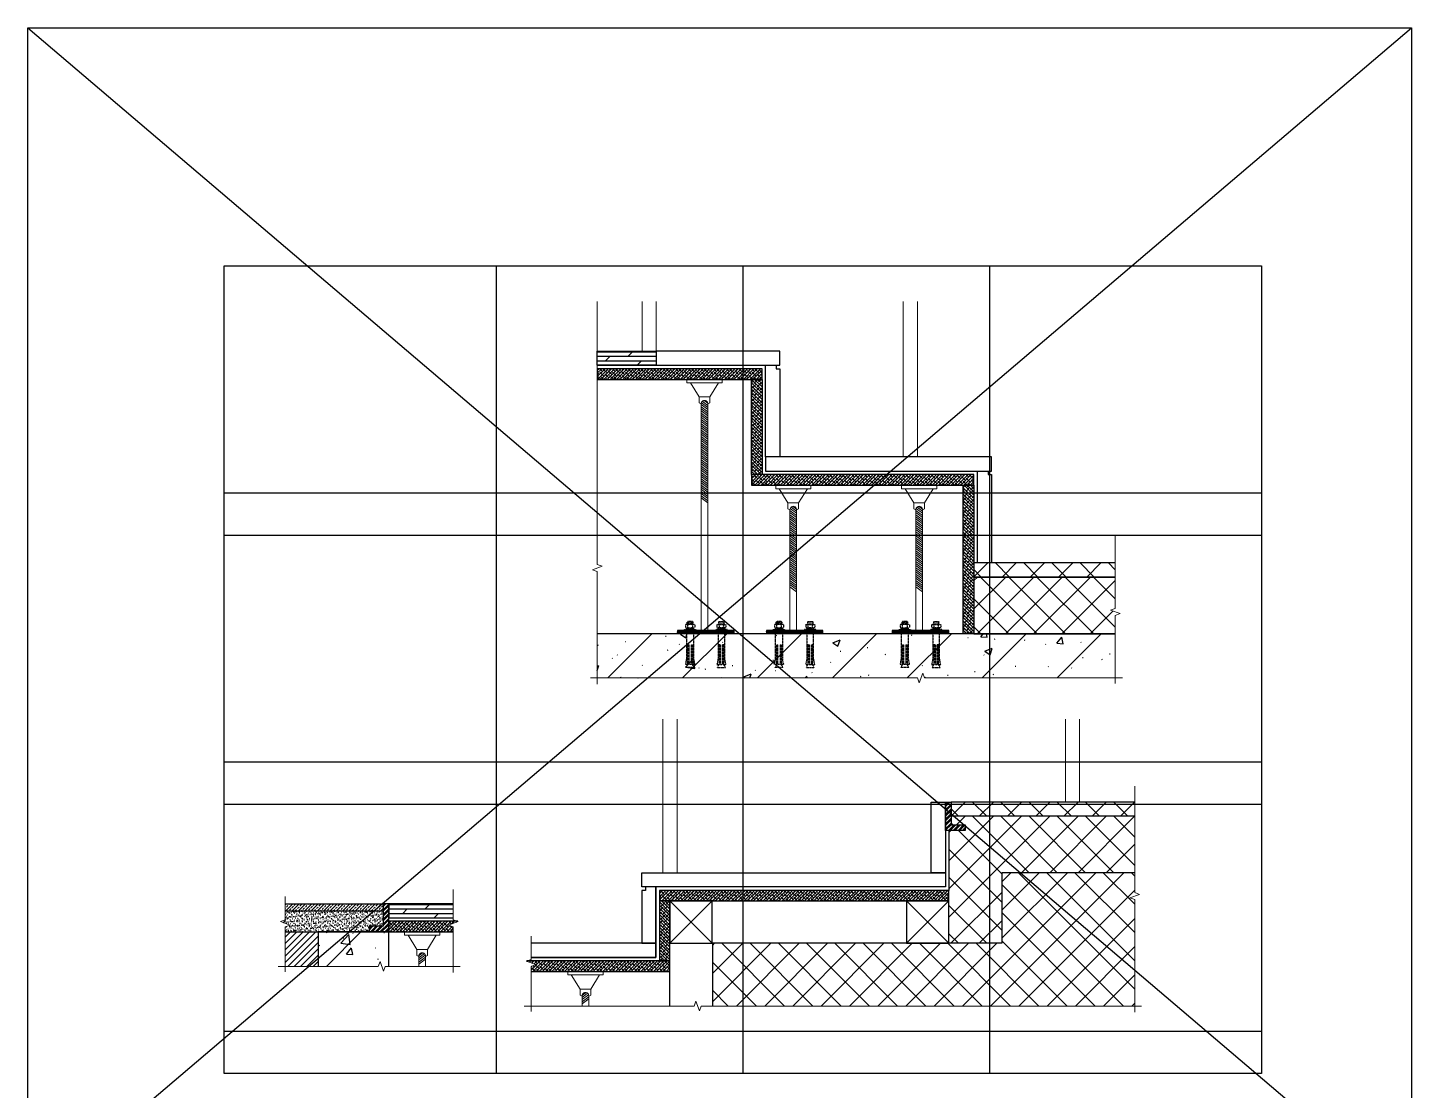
# Model space of a CAD drawing. Header units: millimetres. Extents: x 6321 to 61876, y 123 to 15211.
# Drawn here: x 44741 to 46701, y 10575 to 12080 of the extents above; entities that cross this region are included whole.
import ezdxf

# ---------------------------------------------------------------- set-up
doc = ezdxf.new("R2010")
doc.units = ezdxf.units.MM
doc.linetypes.add('DASHEDX2', pattern=[38.1, 25.4, -12.7])
doc.layers.get('Defpoints').update_dxf_attribs({"color": 250})
for name, color, linetype in [('4-Fine(立面细线)', 251, 'Continuous'), ('I-DETL-LW01', 1, 'Continuous'), ('I-DETL-LW02', 2, 'Continuous'), ('IA10-16 Floor Detail$0$I-DETL-2', 2, 'Continuous'), ('IA10-16 Floor Detail$0$I-SECT-LW09', 9, 'Continuous'), ('IA10-16 Floor Detail$0$家具填充', 8, 'Continuous'), ('PE-立面结构', 5, 'Continuous'), ('WALL TYPE$0$HATCH', 8, 'Continuous'), ('WALL TYPE$0$I-SECT-LW03', 3, 'Continuous')]:
    doc.layers.add(name, color=color, linetype=linetype)
for name, color, linetype, lineweight in [('_ACM-A-ANNO-DIMS', 2, 'Continuous', 13), ('_ACM-A-DETL-PATT', 8, 'Continuous', 0), ('_ACM-A-DETL-THIN', 2, 'Continuous', 9), ('IA10-16 Floor Detail$0$A-ELEV-HATC-8', 8, 'Continuous', 5)]:
    doc.layers.add(name, color=color, linetype=linetype, lineweight=lineweight)

# ---------------------------------------------------------------- blocks, each defined once
blk = doc.blocks.new('A$C432c2e03')
at = {"layer": 'Defpoints', "color": 251}
for p, q in [((873.8, 2840), (873.8, -20)), ((1747.5, 2840), (1747.5, -20)), ((2621.3, 2840), (2621.3, -20)), ((-89, 2036.7), (3584, 2036.7)), ((-89, 1886.7), (3584, 1886.7)), ((-89, 1083.3), (3584, 1083.3)), ((-89, 933.3), (3584, 933.3)), ((-89, 130), (3584, 130))]:
    blk.add_line(p, q, dxfattribs=at)
at = {"layer": 'Defpoints', "color": 1}
blk.add_lwpolyline([(3584, -20), (-89, -20), (-89, 2840), (3584, 2840)], close=True, dxfattribs=at)
blk = doc.blocks.new('K_03')
at = {"layer": '_ACM-A-DETL-PATT'}
for p, q in [((-20, -5, -3.6), (-7.5, -25, -3.6)), ((20, -5, -3.6), (7.5, -25, -3.6)), ((-7.5, -25, -3.6), (-7.5, -33.4, -3.6)), ((-7.5, -25, -3.6), (7.5, -25, -3.6)), ((-7.5, -33.4, -3.6), (-4.7, -34.9, -3.6)), ((0.5, -29.9, -3.6), (-4.7, -33.9, -3.6)), ((3.1, -31, -3.6), (-4.7, -36.9, -3.6)), ((4.4, -33, -3.6), (-4.7, -39.9, -3.6)), ((-4.7, -34.9, -3.6), (-4.7, -49, -3.6)), ((4.7, -35.8, -3.6), (-4.7, -42.9, -3.6)), ((4.7, -38.8, -3.6), (-4.7, -45.9, -3.6)), ((7.5, -33.4, -3.6), (4.7, -34.9, -3.6)), ((4.7, -34.9, -3.6), (4.7, -49, -3.6)), ((7.5, -25, -3.6), (7.5, -33.4, -3.6))]:
    blk.add_line(p, q, dxfattribs=at)
at = {"layer": '_ACM-A-DETL-PATT', "elevation": -3.6}
blk.add_lwpolyline([(-25, -5), (25, -5), (25, 0), (-25, 0)], close=True, dxfattribs=at)
at = {"layer": '_ACM-A-DETL-PATT'}
blk.add_arc((0, -34.6, -3.6), 4.72, 357.2681, 182.7319, dxfattribs=at)
blk = doc.blocks.new('K_04')
at = {"layer": 'I-DETL-LW01'}
for p, q in [((30, -60), (-30, 0)), ((30, 0), (-30, -60))]:
    blk.add_line(p, q, dxfattribs=at)
blk.add_lwpolyline([(-30, -60), (30, -60), (30, 0), (-30, 0)], close=True, dxfattribs=at)
blk = doc.blocks.new('swfdsf')
at = {"layer": '4-Fine(立面细线)', "color": 8, "linetype": 'DASHEDX2', "ltscale": 0.02}
for p, q in [((-294380.6, 22108.8), (-294380.6, 22122.8)), ((-294380.6, 22122.8), (-294375.6, 22119.8)), ((-294375.6, 22119.8), (-294375.6, 22123.8)), ((-294305.3, 22123.8), (-294309.9, 22123.8)), ((-294380.6, 22108.8), (-294375.6, 22111.8)), ((-294375.6, 22119.8), (-294340.6, 22119.8)), ((-294375.6, 22117.8), (-294340.6, 22117.8)), ((-294375.6, 22113.8), (-294375.6, 22117.8)), ((-294340.6, 22113.8), (-294375.6, 22113.8)), ((-294340.6, 22111.8), (-294375.6, 22111.8)), ((-294375.6, 22107.8), (-294375.6, 22111.8)), ((-294365.6, 22121.8), (-294320.6, 22121.8)), ((-294320.6, 22109.8), (-294365.6, 22109.8)), ((-294340.6, 22119.8), (-294340.6, 22117.8)), ((-294340.6, 22113.8), (-294340.6, 22111.8)), ((-294320.6, 22121.8), (-294320.6, 22109.8)), ((-294310.6, 22121.8), (-294311.6, 22121.2)), ((-294310.6, 22109.8), (-294311.6, 22110.4)), ((-294310, 22119.8), (-294305.2, 22119.8)), ((-294305.2, 22107.8), (-294310, 22107.8)), ((-294305.3, 22111.8), (-294309.9, 22111.8)), ((-294304.6, 22121.8), (-294303.6, 22120.8)), ((-294304.6, 22109.8), (-294303.6, 22110.8)), ((-294303.6, 22110.8), (-294303.6, 22120.8)), ((-294303.6, 22120.8), (-294300.6, 22120.8)), ((-294300.6, 22110.8), (-294303.6, 22110.8)), ((-294299.6, 22119.8), (-294300.6, 22120.8)), ((-294300.6, 22120.8), (-294300.6, 22110.8)), ((-294299.6, 22111.8), (-294300.6, 22110.8)), ((-294299.6, 22111.8), (-294299.6, 22119.8))]:
    blk.add_line(p, q, dxfattribs=at)
for points in [[(-294315.6, 22125.8), (-294313.6, 22125.8), (-294313.6, 22105.8), (-294315.6, 22105.8)], [(-294315.6, 22120.8), (-294315.6, 22110.8), (-294320.6, 22110.8), (-294320.6, 22120.8)], [(-294313.6, 22121.8), (-294311.6, 22121.8), (-294311.6, 22109.8), (-294313.6, 22109.8)]]:
    blk.add_lwpolyline(points, close=True, dxfattribs=at)
for centre, radius, start, end in [((-294340.9, 22271.5), 151.7, 256.7643, 260.6158), ((-294307.3, 22121.8), 3.34, 142.0453, 215.6573), ((-294307.9, 22121.8), 3.34, 324.3427, 37.9547), ((-294340.9, 21960.1), 151.7, 99.3842, 103.2357), ((-294298.4, 22115.9), 12.2, 161.496, 199.6632), ((-294307.3, 22109.8), 3.34, 142.0453, 215.6573), ((-294316.8, 22115.9), 12.2, 340.3368, 18.504), ((-294307.9, 22109.8), 3.34, 324.3427, 37.9547)]:
    blk.add_arc(centre, radius, start, end, dxfattribs=at)
blk = doc.blocks.new('K_05')
at = {"layer": 'PE-立面结构'}
h = blk.add_hatch(dxfattribs=at)
h.set_pattern_fill('ANSI32', color=250, scale=0.2, style=0)
h.set_pattern_definition([(45, (-40, -360), (-1.34704, 1.34704), []), (45, (-39.102, -360), (-1.34704, 1.34704), [])])
h.paths.add_polyline_path([(-40, -360), (40, -360), (40, -356), (-40, -356)])
at = {"layer": '_ACM-A-DETL-PATT'}
for p, q in [((-21.8, -5), (-9.4, -25)), ((18.2, -5), (5.7, -25)), ((-9.4, -25), (-9.4, -33.4)), ((5.7, -25), (-9.4, -25)), ((-9.4, -33.4), (-6.5, -34.9)), ((-6.5, -34.9), (-6.5, -356)), ((-6.5, -35.8), (2.9, -42.9)), ((-6.5, -38.8), (2.9, -45.9)), ((-6.3, -33), (2.9, -39.9)), ((-4.9, -31), (2.9, -36.9)), ((-2.4, -29.9), (2.9, -33.9)), ((5.7, -33.4), (2.9, -34.9)), ((2.9, -34.9), (2.9, -356)), ((5.7, -25), (5.7, -33.4)), ((-6.5, -41.8), (2.9, -48.9)), ((-6.5, -44.8), (2.9, -51.9)), ((-6.5, -47.8), (2.9, -54.9)), ((-6.5, -50.8), (2.9, -57.9)), ((-6.5, -53.8), (2.9, -60.9)), ((-6.5, -56.8), (2.9, -63.9)), ((-6.5, -59.8), (2.9, -66.9)), ((-6.5, -62.8), (2.9, -69.9)), ((-6.5, -65.8), (2.9, -72.9)), ((-6.5, -68.8), (2.9, -75.9)), ((-6.5, -71.8), (2.9, -78.9)), ((-6.5, -74.8), (2.9, -81.9)), ((-6.5, -77.8), (2.9, -84.9)), ((-6.5, -80.8), (2.9, -87.9)), ((-6.5, -83.8), (2.9, -90.9)), ((-6.5, -86.8), (2.9, -93.9)), ((-6.5, -89.8), (2.9, -96.9)), ((-6.5, -92.8), (2.9, -99.9)), ((-6.5, -95.8), (2.9, -102.9)), ((-6.5, -98.8), (2.9, -105.9)), ((-6.5, -101.8), (2.9, -108.9)), ((-6.5, -104.8), (2.9, -111.9)), ((-6.5, -107.8), (2.9, -114.9)), ((-6.5, -110.8), (2.9, -117.9)), ((-6.5, -113.8), (2.9, -120.9)), ((-6.5, -116.8), (2.9, -123.9)), ((-6.5, -119.8), (2.9, -126.9)), ((-6.5, -122.8), (2.9, -129.9)), ((-6.5, -125.8), (2.9, -132.9)), ((-6.5, -128.8), (2.9, -135.9)), ((-6.5, -131.8), (2.9, -138.9)), ((-6.5, -134.8), (2.9, -141.9)), ((-6.5, -137.8), (2.9, -144.9)), ((-6.5, -140.8), (2.9, -147.9)), ((-6.5, -143.8), (2.9, -150.9)), ((-6.5, -146.8), (2.9, -153.9)), ((-6.5, -149.8), (2.9, -156.9)), ((-6.5, -152.8), (2.9, -159.9)), ((-6.5, -155.8), (2.9, -162.9)), ((-6.5, -158.8), (2.9, -165.9)), ((-6.5, -161.8), (2.9, -168.9)), ((-6.5, -164.8), (2.9, -171.9)), ((-6.5, -167.8), (2.9, -174.9))]:
    blk.add_line(p, q, dxfattribs=at)
blk.add_lwpolyline([(23.2, -5), (-26.8, -5), (-26.8, 0), (23.2, 0)], close=True, dxfattribs=at)
blk.add_arc((-1.8, -34.6), 4.72, 357.2681, 182.7319, dxfattribs=at)
at = {"layer": 'PE-立面结构', "color": 8}
blk.add_lwpolyline([(-40, -360), (40, -360), (40, -356), (-40, -356)], close=True, dxfattribs=at)
at = {"layer": 'PE-立面结构', "color": 30, "yscale": 0.8000000000001819}
for p, xscale, zscale, rotation in [((17670.5, 235096.5), 0.8000000000001819, 0.8000000000001819, 90), ((-17670.5, 235096.5), -0.8000000000001819, 0.8, 270)]:
    blk.add_blockref('swfdsf', p, dxfattribs=dict(at, xscale=xscale, zscale=zscale, rotation=rotation))

msp = doc.modelspace()

# ---------------------------------------------------------------- hatches: boundary and pattern name
h = msp.add_hatch()
h.set_pattern_fill('0-钢筋混凝土001-DOM', color=250, scale=15, pattern_type=2)
h.set_pattern_definition([(45, (1600.52, 6229.39), (-53.03301, 53.03301), []), (50, (1600.52, 6229.39), (107.58903, -9.41282), [11.25, -123.75]), (355, (1600.52, 6229.39), (-20.8127, 112.82882), [9, -99]), (100.4514, (1609.49, 6228.6), (86.7764, 103.41593), [9.56103, -105.17132]), (46.1842, (1600.52, 6259.39), (160.08616, -24.82785), [16.875, -185.625]), (96.6356, (1613.86, 6257.32), (140.1994, 146.1177), [14.34154, -157.75695]), (351.1842, (1600.52, 6259.39), (140.1993, 146.1178), [13.5, -148.5]), (21, (1615.52, 6251.89), (89.53606, -60.39283), [11.25, -123.75]), (326, (1615.52, 6251.89), (36.4973, 108.7725), [9, -99]), (71.4514, (1622.98, 6246.85), (126.0334, 48.37957), [9.56103, -105.17132]), (37.5, (1600.52, 6229.386), (1.823978, 49.934078), [0.75, -97.8, 0.75, -100.5, 0.75, -99.375]), (7.5, (1600.52, 6229.386), (39.46043, 59.161757), [0.75, -57.3, 0.75, -95.55, 0.75, -37.875]), (327.5, (1567.07, 6229.386), (80.073365, -3.38323), [0.75, -37.5, 0.75, -117, 0.75, -155.25]), (317.5, (1552.07, 6229.386), (87.47793, 15.01575), [0.75, -48.75, 0.75, -77.7, 0.75, -110.25])])
h.paths.add_polyline_path([(45547.9, 11222.2), (45547.9, 11159.3), (46001.5, 11159.3), (46004, 11152.4), (46009, 11166.1), (46011.5, 11159.3), (46281.5, 11159.3), (46281.5, 11222.2)])
h = msp.add_hatch()
h.set_pattern_fill('0-钢筋混凝土001-DOM', color=250, scale=15, pattern_type=2)
h.set_pattern_definition([(45, (670.53, 4228.44), (-53.03301, 53.03301), []), (50, (670.53, 4228.44), (107.58903, -9.41282), [11.25, -123.75]), (355, (670.53, 4228.44), (-20.8127, 112.82882), [9, -99]), (100.4514, (679.5, 4227.66), (86.7764, 103.41593), [9.56103, -105.17132]), (46.1842, (670.53, 4258.44), (160.08616, -24.82785), [16.875, -185.625]), (96.6356, (683.87, 4256.37), (140.1994, 146.1177), [14.34154, -157.75695]), (351.1842, (670.53, 4258.44), (140.1993, 146.1178), [13.5, -148.5]), (21, (685.53, 4250.94), (89.53606, -60.39283), [11.25, -123.75]), (326, (685.53, 4250.94), (36.4973, 108.7725), [9, -99]), (71.4514, (692.99, 4245.91), (126.0334, 48.37957), [9.56103, -105.17132]), (37.5, (670.53, 4228.443), (1.823978, 49.934078), [0.75, -97.8, 0.75, -100.5, 0.75, -99.375]), (7.5, (670.53, 4228.44), (39.46043, 59.161757), [0.75, -57.3, 0.75, -95.55, 0.75, -37.875]), (327.5, (637.08, 4228.443), (80.073365, -3.38323), [0.75, -37.5, 0.75, -117, 0.75, -155.25]), (317.5, (622.08, 4228.44), (87.47793, 15.01575), [0.75, -48.75, 0.75, -77.7, 0.75, -110.25])])
h.paths.add_polyline_path([(45152.6, 10750.7), (45237.7, 10750.7), (45240.2, 10757.5), (45245.2, 10743.8), (45247.7, 10750.7), (45252.6, 10750.7), (45252.6, 10799.4), (45152.6, 10799.4)])
at = {"layer": '_ACM-A-DETL-PATT'}
h = msp.add_hatch(dxfattribs=at)
h.set_pattern_fill('多孔材料', color=256, scale=10, pattern_type=2)
h.set_pattern_definition([(45, (114226.63, 8047.474), (-20.00002, 20.00002), []), (135, (114226.63, 8047.474), (-20.00002, -20.00002), [])])
h.paths.add_polyline_path([(46281.5, 11302.2), (46281.5, 11322.2), (46081.4, 11322.2), (46081.4, 11302.2)])
h = msp.add_hatch(dxfattribs=at)
h.set_pattern_fill('多孔材料', color=256, scale=10, pattern_type=2)
h.set_pattern_definition([(45, (69868.552, 284.291), (-20.00002, 20.00002), []), (135, (69868.552, 284.291), (-20.00002, -20.00002), [])])
h.paths.add_polyline_path([(46281.5, 11221.8), (46281.5, 11247.8), (46288.4, 11250.3), (46274.7, 11255.3), (46281.5, 11257.8), (46281.5, 11302.2), (46081.4, 11302.2), (46081.4, 11221.8)])
h = msp.add_hatch(dxfattribs=at)
h.set_pattern_fill('多孔材料', color=256, scale=10, pattern_type=2)
h.set_pattern_definition([(45, (114194.253, 7708.574), (-20.00002, 20.00002), []), (135, (114194.253, 7708.574), (-20.00002, -20.00002), [])])
h.paths.add_polyline_path([(46309.2, 10963.3), (46309.2, 10983.3), (46049, 10983.3), (46049, 10963.3)])
h = msp.add_hatch(dxfattribs=at)
h.set_pattern_fill('多孔材料', color=256, scale=10, pattern_type=2)
h.set_pattern_definition([(45, (114194.253, 7528.574), (-20.00002, 20.00002), []), (135, (114194.253, 7528.574), (-20.00002, -20.00002), [])])
h.paths.add_polyline_path([(46049, 10963.3), (46049, 10951.3), (46069, 10951.3), (46069, 10943.3), (46046, 10943.3), (46046, 10783.3), (46121, 10783.3), (46121, 10883.3), (46309.2, 10883.3), (46309.2, 10963.3)])
h = msp.add_hatch(dxfattribs=at)
h.set_pattern_fill('多孔材料', color=256, scale=10, pattern_type=2)
h.set_pattern_definition([(45, (113859.253, 7128.574), (-20.00002, 20.00002), []), (135, (113859.253, 7128.574), (-20.00002, -20.00002), [])])
h.paths.add_polyline_path([(46309.2, 10855.2), (46309.2, 10883.3), (46121, 10883.3), (46121, 10783.3), (45711, 10783.3), (45711, 10694.5), (46309.2, 10694.5), (46309.2, 10845.2), (46302.3, 10847.7), (46316.1, 10852.7)])
h = msp.add_hatch(dxfattribs=at)
h.set_pattern_fill('ANSI31', color=256, scale=2, style=0)
h.set_pattern_definition([(45, (45707.5497, 10477.4416), (-4.49013, 4.49013), [])])
h.paths.add_polyline_path([(45106, 10750.7), (45152.6, 10750.7), (45152.6, 10799.4), (45106, 10799.4)])
at = {"layer": 'IA10-16 Floor Detail$0$A-ELEV-HATC-8'}
h = msp.add_hatch(dxfattribs=at)
h.set_pattern_fill('ANSI33', color=8, style=0)
h.set_pattern_definition([(45, (-1881020.505, -920231.4595), (-4.49012806, 4.49012806), []), (45, (-1881016.015, -920231.4595), (-4.49012806, 4.49012806), [3.175, -1.5875])])
h.paths.add_polyline_path([(45106, 10839.4), (45106, 10829.4), (45244.6, 10829.4), (45244.6, 10839.4)])
at = {"layer": 'IA10-16 Floor Detail$0$I-SECT-LW09'}
h = msp.add_hatch(dxfattribs=at)
h.set_pattern_fill('DOLMIT', color=8)
h.set_pattern_definition([(0, (45070.775, 11602.208), (0, 6.35), []), (45, (45070.775, 11602.208), (-12.7, 12.7), [8.98026, -17.9605])])
h.paths.add_polyline_path([(45547.9, 11622.2), (45547.9, 11602.2), (45631.5, 11602.2), (45631.5, 11622.2)])
h = msp.add_hatch(dxfattribs=at)
h.set_pattern_fill('DOLMIT', color=8)
h.set_pattern_definition([(0, (45075.514, 9841.3776), (0, 6.35), []), (45, (45075.514, 9841.378), (-12.7, 12.7), [8.98026, -17.9605])])
h.paths.add_polyline_path([(45344, 10819.4), (45344, 10839.4), (45252.6, 10839.4), (45252.6, 10819.4)])
at = {"layer": 'IA10-16 Floor Detail$0$家具填充'}
h = msp.add_hatch(dxfattribs=at)
h.set_pattern_fill('ANSI32', color=8, scale=0.5, style=0)
h.set_pattern_definition([(45, (-1879611.7173, -920532.114), (-3.367596045, 3.367596045), []), (45, (-1879609.4722, -920532.114), (-3.367596045, 3.367596045), [])])
h.paths.add_polyline_path([(46041, 10983.3), (46049, 10983.3), (46049, 10951.3), (46069, 10951.3), (46069, 10943.3), (46041, 10943.3)])
h = msp.add_hatch(dxfattribs=at)
h.set_pattern_fill('ANSI32', color=8, scale=0.5, style=0)
h.set_pattern_definition([(45, (-1880443.9784, -920675.9876), (-3.367596045, 3.367596045), []), (45, (-1880441.7333, -920675.9876), (-3.367596045, 3.367596045), [])])
h.paths.add_polyline_path([(45252.6, 10839.4), (45244.6, 10839.4), (45244.6, 10807.4), (45224.6, 10807.4), (45224.6, 10799.4), (45252.6, 10799.4)])
at = {"layer": 'PE-立面结构'}
h = msp.add_hatch(dxfattribs=at)
h.set_pattern_fill('ANSI32', color=250, scale=0.2, style=0)
h.set_pattern_definition([(45, (45787.3886, 11222.208), (-1.34704, 1.34704), []), (45, (45788.2866, 11222.208), (-1.34704, 1.34704), [])])
h.paths.add_polyline_path([(45787.4, 11222.2), (45867.4, 11222.2), (45867.4, 11226.2), (45787.4, 11226.2)])
h = msp.add_hatch(dxfattribs=at)
h.set_pattern_fill('ANSI32', color=250, scale=0.2, style=0)
h.set_pattern_definition([(45, (45965.7262, 11222.208), (-1.34704, 1.34704), []), (45, (45966.6243, 11222.208), (-1.34704, 1.34704), [])])
h.paths.add_polyline_path([(45965.7, 11222.2), (46045.7, 11222.2), (46045.7, 11226.2), (45965.7, 11226.2)])
at = {"layer": 'WALL TYPE$0$HATCH'}
h = msp.add_hatch(dxfattribs=at)
h.set_pattern_fill('ANSI38', color=256)
h.set_pattern_definition([(45, (45067.918, 11582.208), (-2.245064, 2.245064), []), (135, (45067.918, 11582.208), (-6.735192, 2.245064), [7.9375, -4.7625])])
h.paths.add_polyline_path([(45781.4, 11582.2), (45781.4, 11597.2), (45547.9, 11597.2), (45547.9, 11582.2)])
h = msp.add_hatch(dxfattribs=at)
h.set_pattern_fill('ANSI38', color=256, angle=90)
h.set_pattern_definition([(135, (45766.3916, 11447.208), (-2.245064, -2.245064), []), (225, (45766.3916, 11447.208), (-2.245064, -6.73519), [7.9375, -4.7625])])
h.paths.add_polyline_path([(45781.4, 11582.2), (45766.4, 11582.2), (45766.4, 11447.2), (45781.4, 11447.2)])
h = msp.add_hatch(dxfattribs=at)
h.set_pattern_fill('ANSI38', color=256)
h.set_pattern_definition([(45, (45766.3916, 11432.208), (-2.245064, 2.245064), []), (135, (45766.3916, 11432.208), (-6.735192, 2.245064), [7.9375, -4.7625])])
h.paths.add_polyline_path([(45766.4, 11447.2), (45766.4, 11432.2), (46081.4, 11432.2), (46081.4, 11447.2)])
h = msp.add_hatch(dxfattribs=at)
h.set_pattern_fill('ANSI38', color=256, angle=90)
h.set_pattern_definition([(135, (46066.3916, 11222.208), (-2.245064, -2.245064), []), (225, (46066.3916, 11222.208), (-2.245064, -6.73519), [7.9375, -4.7625])])
h.paths.add_polyline_path([(46066.4, 11222.2), (46081.4, 11222.2), (46081.4, 11432.2), (46066.4, 11432.2)])
at = {"layer": 'WALL TYPE$0$HATCH', "ltscale": 2}
h = msp.add_hatch(dxfattribs=at)
h.set_pattern_fill('ANSI38', color=256)
h.set_pattern_definition([(45, (802.6535, 1582.2665), (-2.24506403, 2.24506403), []), (135, (802.6535, 1582.2665), (-6.7351921, 2.24506403), [7.9375, -4.7625])])
h.paths.add_polyline_path([(46046, 10858.3), (45636, 10858.3), (45636, 10843.5), (46046, 10843.5)])
h = msp.add_hatch(dxfattribs=at)
h.set_pattern_fill('ANSI38', color=256, angle=-90)
h.set_pattern_definition([(315, (36374.806, 56001.7177), (2.24506403, 2.24506403), []), (45, (36374.806, 56001.7177), (2.24506403, 6.7351921), [7.9375, -4.7625])])
h.paths.add_polyline_path([(45650.8, 10758.4), (45650.8, 10843.5), (45636, 10843.5), (45636, 10758.4)])
at = {"layer": 'WALL TYPE$0$HATCH'}
h = msp.add_hatch(dxfattribs=at)
h.set_pattern_fill('AR-SAND', color=8, scale=0.1, style=0)
h.set_pattern_definition([(37.5, (44816.1524, 10814.4338), (-0.160003, 4.894132), [0, -3.8608, 0, -4.318, 0, -4.1275]), (7.5, (44816.1524, 10814.434), (4.49523, 7.16825), [0, -2.0828, 0, -3.4798, 0, -1.3335]), (327.5, (44813.028, 10814.4338), (7.909924, 0.01437), [0, -1.27, 0, -4.572, 0, -5.969]), (317.5, (44813.028, 10814.434), (7.63556, 2.22929), [0, -0.635, 0, -2.9972, 0, -3.429])])
h.paths.add_polyline_path([(45106, 10829.4), (45106, 10816.7), (45099.1, 10814.2), (45112.8, 10809.2), (45106, 10806.7), (45106, 10799.4), (45224.6, 10799.4), (45224.6, 10807.4), (45244.6, 10807.4), (45244.6, 10829.4)])
at = {"layer": 'WALL TYPE$0$HATCH', "ltscale": 2}
h = msp.add_hatch(dxfattribs=at)
h.set_pattern_fill('ANSI38', color=256)
h.set_pattern_definition([(45, (920.5317, 1538.4425), (-2.24506403, 2.24506403), []), (135, (920.5317, 1538.4425), (-6.7351921, 2.24506403), [7.9375, -4.7625])])
h.paths.add_polyline_path([(45350.9, 10814.2), (45350.2, 10814.5), (45252.6, 10814.5), (45252.6, 10799.7), (45344, 10799.7), (45344, 10806.7), (45337.2, 10809.2)])
h = msp.add_hatch(dxfattribs=at)
h.set_pattern_fill('ANSI38', color=256)
h.set_pattern_definition([(45, (467.6535, 1482.3163), (-2.24506403, 2.24506403), []), (135, (467.6535, 1482.3163), (-6.7351921, 2.24506403), [7.9375, -4.7625])])
h.paths.add_polyline_path([(45448.1, 10758.4), (45447.4, 10758.1), (45461.1, 10753.1), (45454.2, 10750.6), (45454.2, 10743.5), (45650.8, 10743.5), (45650.8, 10758.4)])

# ---------------------------------------------------------------- linework, layer by layer
at = {"color": 251}
for p, q in [((44741.1, 12080.3), (46701, 10412.3)), ((44741.1, 10412.3), (46701, 12080.3))]:
    msp.add_line(p, q, dxfattribs=at)
msp.add_lwpolyline([(46701, 10412.3), (44741.1, 10412.3), (44741.1, 12080.3), (46701, 12080.3), (46701, 10412.3)], close=True)
at = {"layer": '_ACM-A-ANNO-DIMS', "linetype": 'Continuous', "ltscale": 2}
for points, elevation in [([(45547.9, 11692.5), (45547.9, 11319.9), (45554.8, 11317.4), (45541.1, 11312.4), (45547.9, 11309.9), (45547.9, 11150.5)], 3.6), ([(46281.5, 11361.3), (46281.5, 11257.8), (46274.7, 11255.3), (46288.4, 11250.3), (46281.5, 11247.8), (46281.5, 11151.4)], 3.6), ([(46309.2, 11006), (46309.2, 10855.2), (46316.1, 10852.7), (46302.3, 10847.7), (46309.2, 10845.2), (46309.2, 10685.8)], -3.6), ([(45454.2, 10793.4), (45454.2, 10760.6), (45447.4, 10758.1), (45461.1, 10753.1), (45454.2, 10750.6), (45454.2, 10686.7)], -3.6), ([(45353.6, 10750.7), (45247.7, 10750.7), (45245.2, 10743.8), (45240.2, 10757.5), (45237.7, 10750.7), (45096.1, 10750.7)], -3.6), ([(46318.8, 10694.5), (45695, 10694.5), (45692.5, 10687.7), (45687.5, 10701.4), (45685, 10694.5), (45444.4, 10694.5)], -7.3)]:
    msp.add_lwpolyline(points, dxfattribs=dict(at, elevation=elevation))
for points in [[(45538.3, 11159.3), (46001.5, 11159.3), (46004, 11152.4), (46009, 11166.1), (46011.5, 11159.3), (46292.1, 11159.3)], [(45344, 10859.7), (45344, 10816.7), (45350.9, 10814.2), (45337.2, 10809.2), (45344, 10806.7), (45344, 10741.9)], [(45106, 10849.5), (45106, 10816.7), (45099.1, 10814.2), (45112.8, 10809.2), (45106, 10806.7), (45106, 10742.8)]]:
    msp.add_lwpolyline(points, dxfattribs=at)
at = {"layer": '_ACM-A-DETL-PATT'}
for p, q in [((45805.6, 11427.2, -3.6), (45818, 11407.2, -3.6)), ((45845.6, 11427.2, -3.6), (45833.1, 11407.2, -3.6)), ((45983.9, 11427.2, -3.6), (45996.4, 11407.2, -3.6)), ((46023.9, 11427.2, -3.6), (46011.4, 11407.2, -3.6)), ((45818, 11407.2, -3.6), (45818, 11398.9, -3.6)), ((45833.1, 11407.2, -3.6), (45818, 11407.2, -3.6)), ((45833.1, 11407.2, -3.6), (45833.1, 11398.9, -3.6)), ((45996.4, 11407.2, -3.6), (45996.4, 11398.9, -3.6)), ((46011.4, 11407.2, -3.6), (45996.4, 11407.2, -3.6)), ((46011.4, 11407.2, -3.6), (46011.4, 11398.9, -3.6)), ((45818, 11398.9, -3.6), (45820.8, 11397.4, -3.6)), ((45820.8, 11397.4, -3.6), (45820.8, 11226.2, -3.6)), ((45820.8, 11396.4, -3.6), (45830.3, 11389.4, -3.6)), ((45820.8, 11393.4, -3.6), (45830.3, 11386.4, -3.6)), ((45820.8, 11390.4, -3.6), (45830.3, 11383.4, -3.6)), ((45820.8, 11387.4, -3.6), (45830.3, 11380.4, -3.6)), ((45821.1, 11399.2, -3.6), (45830.3, 11392.4, -3.6)), ((45822.5, 11401.2, -3.6), (45830.3, 11395.4, -3.6)), ((45825, 11402.3, -3.6), (45830.3, 11398.4, -3.6)), ((45833.1, 11398.9, -3.6), (45830.3, 11397.4, -3.6)), ((45830.3, 11397.4, -3.6), (45830.3, 11226.2, -3.6)), ((45996.4, 11398.9, -3.6), (45999.2, 11397.4, -3.6)), ((45999.2, 11397.4, -3.6), (45999.2, 11226.2, -3.6)), ((45999.2, 11396.4, -3.6), (46008.6, 11389.4, -3.6)), ((45999.2, 11393.4, -3.6), (46008.6, 11386.4, -3.6)), ((45999.2, 11390.4, -3.6), (46008.6, 11383.4, -3.6)), ((45999.2, 11387.4, -3.6), (46008.6, 11380.4, -3.6)), ((45999.5, 11399.2, -3.6), (46008.6, 11392.4, -3.6)), ((46000.8, 11401.2, -3.6), (46008.6, 11395.4, -3.6)), ((46003.4, 11402.3, -3.6), (46008.6, 11398.4, -3.6)), ((46011.4, 11398.9, -3.6), (46008.6, 11397.4, -3.6)), ((46008.6, 11397.4, -3.6), (46008.6, 11226.2, -3.6)), ((45820.8, 11384.4, -3.6), (45830.3, 11377.4, -3.6)), ((45820.8, 11381.4, -3.6), (45830.3, 11374.4, -3.6)), ((45820.8, 11378.4, -3.6), (45830.3, 11371.4, -3.6)), ((45820.8, 11375.4, -3.6), (45830.3, 11368.4, -3.6)), ((45820.8, 11372.4, -3.6), (45830.3, 11365.4, -3.6)), ((45820.8, 11369.4, -3.6), (45830.3, 11362.4, -3.6)), ((45999.2, 11384.4, -3.6), (46008.6, 11377.4, -3.6)), ((45999.2, 11381.4, -3.6), (46008.6, 11374.4, -3.6)), ((45999.2, 11378.4, -3.6), (46008.6, 11371.4, -3.6)), ((45999.2, 11375.4, -3.6), (46008.6, 11368.4, -3.6)), ((45999.2, 11372.4, -3.6), (46008.6, 11365.4, -3.6)), ((45999.2, 11369.4, -3.6), (46008.6, 11362.4, -3.6)), ((45820.8, 11366.4, -3.6), (45830.3, 11359.4, -3.6)), ((45820.8, 11363.4, -3.6), (45830.3, 11356.4, -3.6)), ((45820.8, 11360.4, -3.6), (45830.3, 11353.4, -3.6)), ((45820.8, 11357.4, -3.6), (45830.3, 11350.4, -3.6)), ((45820.8, 11354.4, -3.6), (45830.3, 11347.4, -3.6)), ((45820.8, 11351.4, -3.6), (45830.3, 11344.4, -3.6)), ((45820.8, 11348.4, -3.6), (45830.3, 11341.4, -3.6)), ((45999.2, 11366.4, -3.6), (46008.6, 11359.4, -3.6)), ((45999.2, 11363.4, -3.6), (46008.6, 11356.4, -3.6)), ((45999.2, 11360.4, -3.6), (46008.6, 11353.4, -3.6)), ((45999.2, 11357.4, -3.6), (46008.6, 11350.4, -3.6)), ((45999.2, 11354.4, -3.6), (46008.6, 11347.4, -3.6)), ((45999.2, 11351.4, -3.6), (46008.6, 11344.4, -3.6)), ((45999.2, 11348.4, -3.6), (46008.6, 11341.4, -3.6)), ((45820.8, 11345.4, -3.6), (45830.3, 11338.4, -3.6)), ((45820.8, 11342.4, -3.6), (45830.3, 11335.4, -3.6)), ((45820.8, 11339.4, -3.6), (45830.3, 11332.4, -3.6)), ((45820.8, 11336.4, -3.6), (45830.3, 11329.4, -3.6)), ((45820.8, 11333.4, -3.6), (45830.3, 11326.4, -3.6)), ((45820.8, 11330.4, -3.6), (45830.3, 11323.4, -3.6)), ((45999.2, 11345.4, -3.6), (46008.6, 11338.4, -3.6)), ((45999.2, 11342.4, -3.6), (46008.6, 11335.4, -3.6)), ((45999.2, 11339.4, -3.6), (46008.6, 11332.4, -3.6)), ((45999.2, 11336.4, -3.6), (46008.6, 11329.4, -3.6)), ((45999.2, 11333.4, -3.6), (46008.6, 11326.4, -3.6)), ((45999.2, 11330.4, -3.6), (46008.6, 11323.4, -3.6)), ((45820.8, 11327.4, -3.6), (45830.3, 11320.4, -3.6)), ((45820.8, 11324.4, -3.6), (45830.3, 11317.4, -3.6)), ((45820.8, 11321.4, -3.6), (45830.3, 11314.4, -3.6)), ((45820.8, 11318.4, -3.6), (45830.3, 11311.4, -3.6)), ((45820.8, 11315.4, -3.6), (45830.3, 11308.4, -3.6)), ((45820.8, 11312.4, -3.6), (45830.3, 11305.4, -3.6)), ((45820.8, 11309.4, -3.6), (45830.3, 11302.4, -3.6)), ((45999.2, 11327.4, -3.6), (46008.6, 11320.4, -3.6)), ((45999.2, 11324.4, -3.6), (46008.6, 11317.4, -3.6)), ((45999.2, 11321.4, -3.6), (46008.6, 11314.4, -3.6)), ((45999.2, 11318.4, -3.6), (46008.6, 11311.4, -3.6)), ((45999.2, 11315.4, -3.6), (46008.6, 11308.4, -3.6)), ((45999.2, 11312.4, -3.6), (46008.6, 11305.4, -3.6)), ((45999.2, 11309.4, -3.6), (46008.6, 11302.4, -3.6)), ((45820.8, 11306.4, -3.6), (45830.3, 11299.4, -3.6)), ((45820.8, 11303.4, -3.6), (45830.3, 11296.4, -3.6)), ((45820.8, 11300.4, -3.6), (45830.3, 11293.4, -3.6)), ((45820.8, 11297.4, -3.6), (45830.3, 11290.4, -3.6)), ((45820.8, 11294.4, -3.6), (45830.3, 11287.4, -3.6)), ((45820.8, 11291.4, -3.6), (45830.3, 11284.4, -3.6)), ((45999.2, 11306.4, -3.6), (46008.6, 11299.4, -3.6)), ((45999.2, 11303.4, -3.6), (46008.6, 11296.4, -3.6)), ((45999.2, 11300.4, -3.6), (46008.6, 11293.4, -3.6)), ((45999.2, 11297.4, -3.6), (46008.6, 11290.4, -3.6)), ((45999.2, 11294.4, -3.6), (46008.6, 11287.4, -3.6)), ((45999.2, 11291.4, -3.6), (46008.6, 11284.4, -3.6)), ((45820.8, 11288.4, -3.6), (45830.3, 11281.4, -3.6)), ((45999.2, 11288.4, -3.6), (46008.6, 11281.4, -3.6))]:
    msp.add_line(p, q, dxfattribs=at)
at = {"layer": '_ACM-A-DETL-PATT', "elevation": -3.6}
for points in [[(45850.6, 11427.2), (45800.6, 11427.2), (45800.6, 11432.2), (45850.6, 11432.2)], [(46028.9, 11427.2), (45978.9, 11427.2), (45978.9, 11432.2), (46028.9, 11432.2)]]:
    msp.add_lwpolyline(points, close=True, dxfattribs=at)
at = {"layer": '_ACM-A-DETL-PATT'}
msp.add_lwpolyline([(46046, 10943.3), (46046, 10783.3)], dxfattribs=at)
for centre in [(45825.6, 11397.6, -3.6), (46003.9, 11397.6, -3.6)]:
    msp.add_arc(centre, 4.72, 357.2681, 182.7319, dxfattribs=at)
at = {"layer": '_ACM-A-DETL-THIN', "color": 8}
for points in [[(45611.4, 11692.5), (45611.4, 11622.2)], [(45631.5, 11692.5), (45631.5, 11622.2)], [(45981.3, 11692.5), (45981.3, 11472.2)], [(46001.4, 11692.5), (46001.4, 11472.2)], [(45641, 11100.6), (45641, 10883.3)], [(45661.1, 11100.6), (45661.1, 10883.3)], [(46210.9, 11100.6), (46210.9, 10983.3)], [(46231, 11100.6), (46231, 10983.3)]]:
    msp.add_lwpolyline(points, dxfattribs=at)
at = {"layer": 'I-DETL-LW01'}
for p, q in [((45106, 10829.4), (45244.6, 10829.4)), ((45106, 10799.4), (45244.6, 10799.4))]:
    msp.add_line(p, q, dxfattribs=at)
for points in [[(45781.4, 11597.2), (45547.9, 11597.2), (45547.9, 11582.2), (45781.4, 11582.2)], [(45781.4, 11447.2), (45766.4, 11447.2), (45766.4, 11582.2), (45781.4, 11582.2)], [(46081.4, 11447.2), (45766.4, 11447.2), (45766.4, 11432.2), (46081.4, 11432.2)], [(46066.4, 11432.2), (46081.4, 11432.2), (46081.4, 11222.2), (46066.4, 11222.2)], [(46046, 10858.3), (45636, 10858.3), (45636, 10843.5), (46046, 10843.5)]]:
    msp.add_lwpolyline(points, close=True, dxfattribs=at)
msp.add_lwpolyline([(46046, 10943.3), (46046, 10858.3), (45636, 10858.3), (45636, 10758.3), (45447.9, 10758.3)], dxfattribs=at)
at = {"layer": 'I-DETL-LW01', "elevation": -3.6}
for points in [[(45650.8, 10758.4), (45650.8, 10843.5), (45636, 10843.5), (45636, 10758.4)], [(45710.8, 10843.5), (45986, 10843.5), (45986, 10783.5), (45710.8, 10783.5)]]:
    msp.add_lwpolyline(points, close=True, dxfattribs=at)
for points in [[(45350.2, 10814.5), (45252.6, 10814.5), (45252.6, 10799.7), (45344, 10799.7)], [(45650.8, 10694.5), (45650.8, 10783.5), (45711, 10783.5), (45711, 10694.5)], [(45454.2, 10743.5), (45650.8, 10743.5), (45650.8, 10758.4), (45448.1, 10758.4)]]:
    msp.add_lwpolyline(points, dxfattribs=at)
at = {"layer": 'I-DETL-LW02'}
msp.add_line((45106, 10839.4), (45244.6, 10839.4), dxfattribs=at)
for points in [[(45547.9, 11622.2), (45631.5, 11622.2), (45631.5, 11602.2), (45547.9, 11602.2)], [(45806.4, 11622.2), (45631.5, 11622.2), (45631.5, 11602.2), (45806.4, 11602.2)], [(45786.4, 11472.2), (45786.4, 11602.2), (45801.4, 11602.2), (45801.4, 11597.2), (45806.4, 11597.2), (45806.4, 11472.2)], [(46106.4, 11472.2), (45786.4, 11472.2), (45786.4, 11452.2), (46106.4, 11452.2)], [(46086.4, 11322.2), (46086.4, 11452.2), (46101.4, 11452.2), (46101.4, 11447.2), (46106.4, 11447.2), (46106.4, 11322.2)], [(46041, 10983.3), (46041, 10883.3), (46021, 10883.3), (46021, 10983.3)], [(45611, 10883.3), (46041, 10883.3), (46041, 10863.3), (45611, 10863.3)], [(45631, 10783.3), (45631, 10863.3), (45616, 10863.3), (45616, 10858.3), (45611, 10858.3), (45611, 10783.3)]]:
    msp.add_lwpolyline(points, close=True, dxfattribs=at)
for points in [[(46281.5, 11322.2), (46081.4, 11322.2), (46081.4, 11302.2), (46281.5, 11302.2)], [(46281.5, 11302.2), (46081.4, 11302.2), (46081.4, 11221.8), (46281.5, 11221.8)], [(46309.2, 10983.3), (46049, 10983.3)], [(46041, 10963.3), (46041, 10863.3), (45631, 10863.3), (45631, 10763.3), (45454.2, 10763.3)], [(46309.2, 10963.3), (46049, 10963.3)], [(46021, 10883.3), (46041, 10883.3)], [(45631, 10863.3), (45611, 10863.3)], [(45344, 10839.4), (45252.6, 10839.4), (45252.6, 10819.4), (45344, 10819.4)], [(45454.2, 10763.3), (45631, 10763.3), (45631, 10783.3), (45454.2, 10783.3)]]:
    msp.add_lwpolyline(points, dxfattribs=at)
at = {"layer": 'IA10-16 Floor Detail$0$I-DETL-2', "linetype": 'Continuous'}
for points in [[(46041, 10983.3), (46049, 10983.3), (46049, 10951.3), (46069, 10951.3), (46069, 10943.3), (46041, 10943.3), (46041, 10983.3)], [(45252.6, 10839.4), (45244.6, 10839.4), (45244.6, 10807.4), (45224.6, 10807.4), (45224.6, 10799.4), (45252.6, 10799.4), (45252.6, 10839.4)]]:
    msp.add_lwpolyline(points, dxfattribs=at)
at = {"layer": 'PE-立面结构', "color": 8}
for points in [[(45787.4, 11222.2), (45867.4, 11222.2), (45867.4, 11226.2), (45787.4, 11226.2)], [(45965.7, 11222.2), (46045.7, 11222.2), (46045.7, 11226.2), (45965.7, 11226.2)]]:
    msp.add_lwpolyline(points, close=True, dxfattribs=at)
at = {"layer": 'WALL TYPE$0$I-SECT-LW03'}
for points in [[(45547.9, 11222.2), (46281.5, 11222.2)], [(46309.2, 10883.3), (46121, 10883.3), (46121, 10783.3), (45711, 10783.3), (45711, 10694.5)], [(45252.6, 10750.7), (45252.6, 10799.4), (45152.6, 10799.4), (45152.6, 10750.7)]]:
    msp.add_lwpolyline(points, dxfattribs=at)

# ---------------------------------------------------------------- block references
for name, p in [('K_05', (45701.6, 11582.2)), ('K_04', (45680.8, 10843.5, -3.6)), ('K_04', (46016, 10843.5)), ('K_03', (45299.9, 10799.7)), ('K_03', (45531.1, 10743.5, -3.6))]:
    msp.add_blockref(name, p)
at = {"layer": 'Defpoints', "xscale": 0.4, "yscale": 0.4, "zscale": 0.4}
msp.add_blockref('A$C432c2e03', (45055, 10606.9), dxfattribs=at)
at = {"layer": 'PE-立面结构', "color": 30, "yscale": 0.8000000000001819}
for p, xscale, zscale, rotation in [((63497.9, 246678.7), 0.8000000000001819, 0.8000000000001819, 90), ((28156.9, 246678.7), -0.8000000000001819, 0.8, 270), ((63676.2, 246678.7), 0.8000000000001819, 0.8000000000001819, 90), ((28335.3, 246678.7), -0.8000000000001819, 0.8, 270)]:
    msp.add_blockref('swfdsf', p, dxfattribs=dict(at, xscale=xscale, zscale=zscale, rotation=rotation))

doc.saveas('drawing.dxf')
